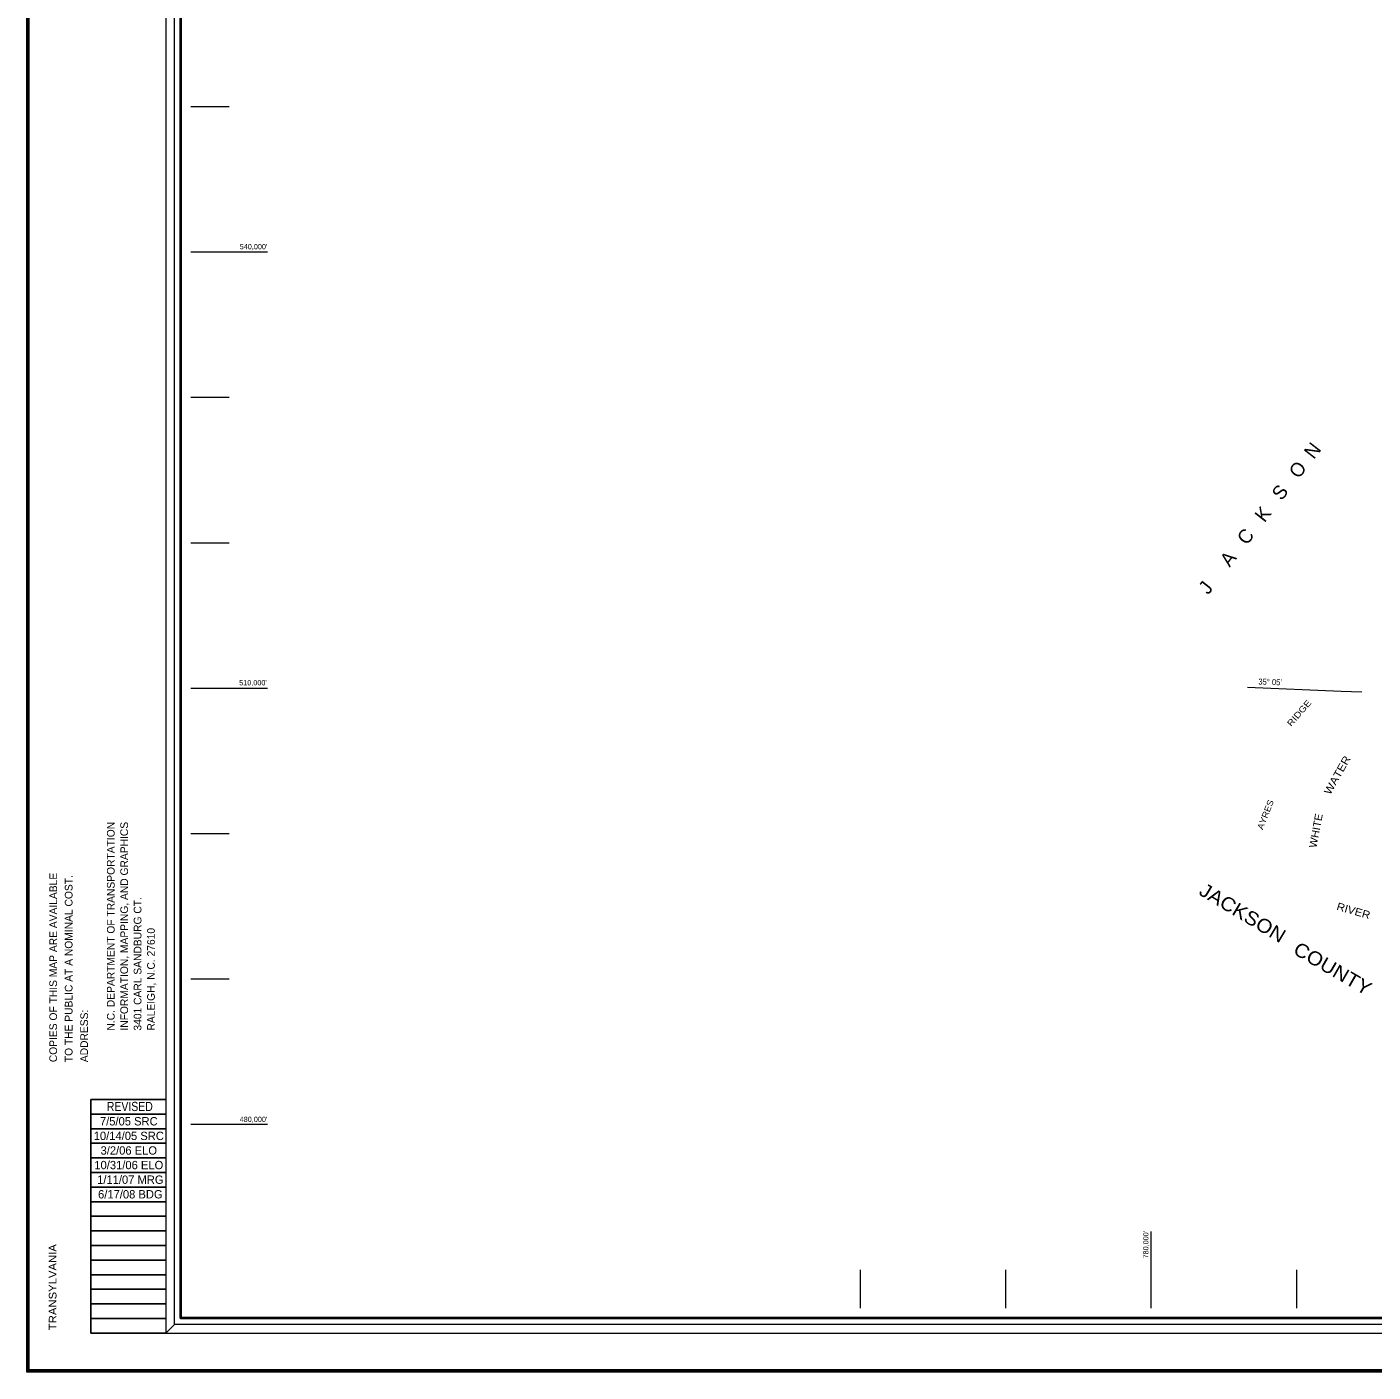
# Model space of a CAD drawing. Extents: x 214177 to 310907, y 141110 to 257838.
# Drawn here: x 214177 to 242393, y 141110 to 169308 of the extents above; entities that cross this region are included whole.
import ezdxf
from ezdxf.enums import TextEntityAlignment as Align

# ---------------------------------------------------------------- set-up
doc = ezdxf.new("R2010")
doc.units = 0
doc.header["$LTSCALE"] = 52
doc.header["$PDMODE"] = 32
doc.header["$PDSIZE"] = 26
for name, color, linetype, lineweight in [('1', 7, 'Continuous', 25), ('20', 7, 'Continuous', 40), ('56', 7, 'Continuous', 25), ('60', 7, 'Continuous', 13), ('61', 7, 'Continuous', 13)]:
    doc.layers.add(name, color=color, linetype=linetype, lineweight=lineweight)
doc.layers.add('52', color=7, linetype='Continuous')
doc.layers.add('57', color=7, linetype='Continuous')

msp = doc.modelspace()

# ---------------------------------------------------------------- linework, layer by layer
at = {"layer": '1', "lineweight": 13}
msp.add_lwpolyline([(310807.45, 141109.65), (214176.8, 141109.65), (214176.8, 197506.69), (310807.45, 197506.69)], close=True, dxfattribs=at)
at = {"layer": '1'}
msp.add_point((214211.8, 141144.65), dxfattribs=at)
at = {"layer": '20', "lineweight": 25}
for p, q in [((215519.44, 146824.45), (217090.47, 146824.45)), ((215519.44, 146824.45), (215519.44, 141927.08)), ((215519.44, 146518.34), (217090.47, 146518.34)), ((215519.44, 146212.26), (217090.47, 146212.26)), ((215519.44, 145906.18), (217090.47, 145906.18)), ((215519.44, 145600.1), (217090.47, 145600.1)), ((215519.44, 145294.02), (217090.47, 145294.02)), ((215519.44, 144987.94), (217090.47, 144987.94)), ((215519.44, 144681.86), (217090.47, 144681.86)), ((215519.44, 144375.75), (217090.47, 144375.75)), ((215519.44, 144069.67), (217090.47, 144069.67)), ((215519.44, 143763.59), (217090.47, 143763.59)), ((215519.44, 143457.51), (217090.47, 143457.51)), ((215519.44, 143151.43), (217090.47, 143151.43)), ((215519.44, 142845.35), (217090.47, 142845.35)), ((215519.44, 142539.24), (217090.47, 142539.24)), ((215519.44, 142233.16), (217090.47, 142233.16)), ((215519.44, 141927.08), (217090.47, 141927.08))]:
    msp.add_line(p, q, dxfattribs=at)
at = {"layer": '20'}
for points in [[(214211.8, 197471.69), (310772.44, 197471.69), (310772.44, 141144.65), (214211.8, 141144.65)], [(217399.66, 196362.72), (309846.94, 196362.72), (309846.94, 142236.36), (217399.66, 142236.36)]]:
    msp.add_lwpolyline(points, close=True, dxfattribs=at)
at = {"layer": '20', "lineweight": 13}
msp.add_lwpolyline([(217090.47, 196688.19), (217090.47, 141927.08), (217269.02, 142105.75), (217269.02, 196493.36), (309977.54, 196493.36), (309977.54, 142105.75), (217269.02, 142105.75), (217090.47, 141927.08), (310156.13, 141927.08), (310156.13, 196688.19)], close=True, dxfattribs=at)
at = {"layer": '60'}
msp.add_lwpolyline([(239762, 155465.87), (241720.62, 155386.09), (242160.51, 155368.17)], dxfattribs=at)
at = {"layer": '61'}
for p, q in [((217612.88, 167640), (218417.38, 167640)), ((217612.88, 164592), (219221.88, 164592)), ((217612.88, 161544), (218417.38, 161544)), ((217612.88, 158496), (218417.38, 158496)), ((217612.88, 155448), (219221.88, 155448)), ((217612.88, 152400), (218417.38, 152400)), ((217612.88, 149352), (218417.38, 149352)), ((217612.88, 146304), (219221.88, 146304)), ((237744, 142449.59), (237744, 144058.59)), ((231648, 142449.59), (231648, 143254.09)), ((234696, 142449.59), (234696, 143254.09)), ((240792, 142449.59), (240792, 143254.09))]:
    msp.add_line(p, q, dxfattribs=at)

# ---------------------------------------------------------------- texts
at = {"layer": '20'}
for s, p in [('N.C. DEPARTMENT OF TRANSPORTATION', (216014.92, 148268.26)), ('INFORMATION, MAPPING, AND GRAPHICS', (216295.84, 148268.26)), ('COPIES OF THIS MAP ARE AVAILABLE', (214807.84, 147606.2)), ('TO THE PUBLIC AT A NOMINAL COST.', (215132.19, 147606.2)), ('3401 CARL SANDBURG CT.', (216576.76, 148268.26)), ('RALEIGH, N.C. 27610', (216857.69, 148268.26)), ('ADDRESS:', (215456.53, 147606.2))]:
    msp.add_text(s, height=160.9, rotation=90, dxfattribs=at).set_placement(p)
at = {"layer": '20', "width": 0.85}
msp.add_text('REVISED', height=193.1, dxfattribs=at).set_placement((215851.79, 146581.41))
at = {"layer": '20'}
for s, p in [(' 7/5/05 SRC ', (216312.24, 146279.97)), ('10/14/05 SRC', (216312.24, 145973.89)), (' 3/2/06 ELO ', (216312.24, 145667.81)), ('10/31/06 ELO', (216312.24, 145361.73)), (' 1/11/07 MRG', (216312.24, 145055.65)), (' 6/17/08 BDG', (216312.24, 144749.57))]:
    msp.add_text(s, height=175, dxfattribs=at).set_placement(p, align=Align.CENTER)
at = {"layer": '20', "width": 1.1}
msp.add_text('TRANSYLVANIA', height=160.9, rotation=90, dxfattribs=at).set_placement((214796.63, 142889.49), align=Align.CENTER)
at = {"layer": '52'}
msp.add_text('J     A   C   K   S   O  N', height=290, rotation=52.045, dxfattribs=at).set_placement((240130.33, 158920.66), align=Align.CENTER)
at = {"layer": '52', "width": 1.1}
for s, rotation, p in [('JACKSON', 329.041, (239584.27, 150613.24)), ('COUNTY', 329.936, (241474.27, 149442.12))]:
    msp.add_text(s, height=290, rotation=rotation, dxfattribs=at).set_placement(p, align=Align.CENTER)
at = {"layer": '56'}
for s, rotation, width, p in [('RIDGE', 48.856, 1.2, (240892.29, 154881.76)), ('AYRES', 68.661, 1.1, (240197.97, 152772))]:
    msp.add_text(s, height=130, rotation=rotation, dxfattribs=dict(at, width=width)).set_placement(p, align=Align.CENTER)
at = {"layer": '57'}
for s, rotation, width, p in [('WATER', 60.652, 1.15, (241711.31, 153584.05)), ('WHITE', 79.278, 1.05, (241272.36, 152443.64)), ('RIVER', 343.884, 1.1, (241961.68, 150704.11))]:
    msp.add_text(s, height=160, rotation=rotation, dxfattribs=dict(at, width=width)).set_placement(p, align=Align.CENTER)
at = {"layer": '60', "width": 0.95}
msp.add_text("35° 05'", height=125, rotation=357.671, dxfattribs=at).set_placement((240232.05, 155514.29), align=Align.CENTER)
at = {"layer": '61'}
for s, p in [("540,000'", (218926.52, 164646.89)), ("510,000'", (218915.99, 155506.1)), ("480,000'", (218925.68, 146352.41))]:
    msp.add_text(s, height=110, dxfattribs=at).set_placement(p, align=Align.CENTER)
msp.add_text("780,000'", height=110, rotation=90, dxfattribs=at).set_placement((237684, 143780.21), align=Align.CENTER)

doc.saveas('drawing.dxf')
